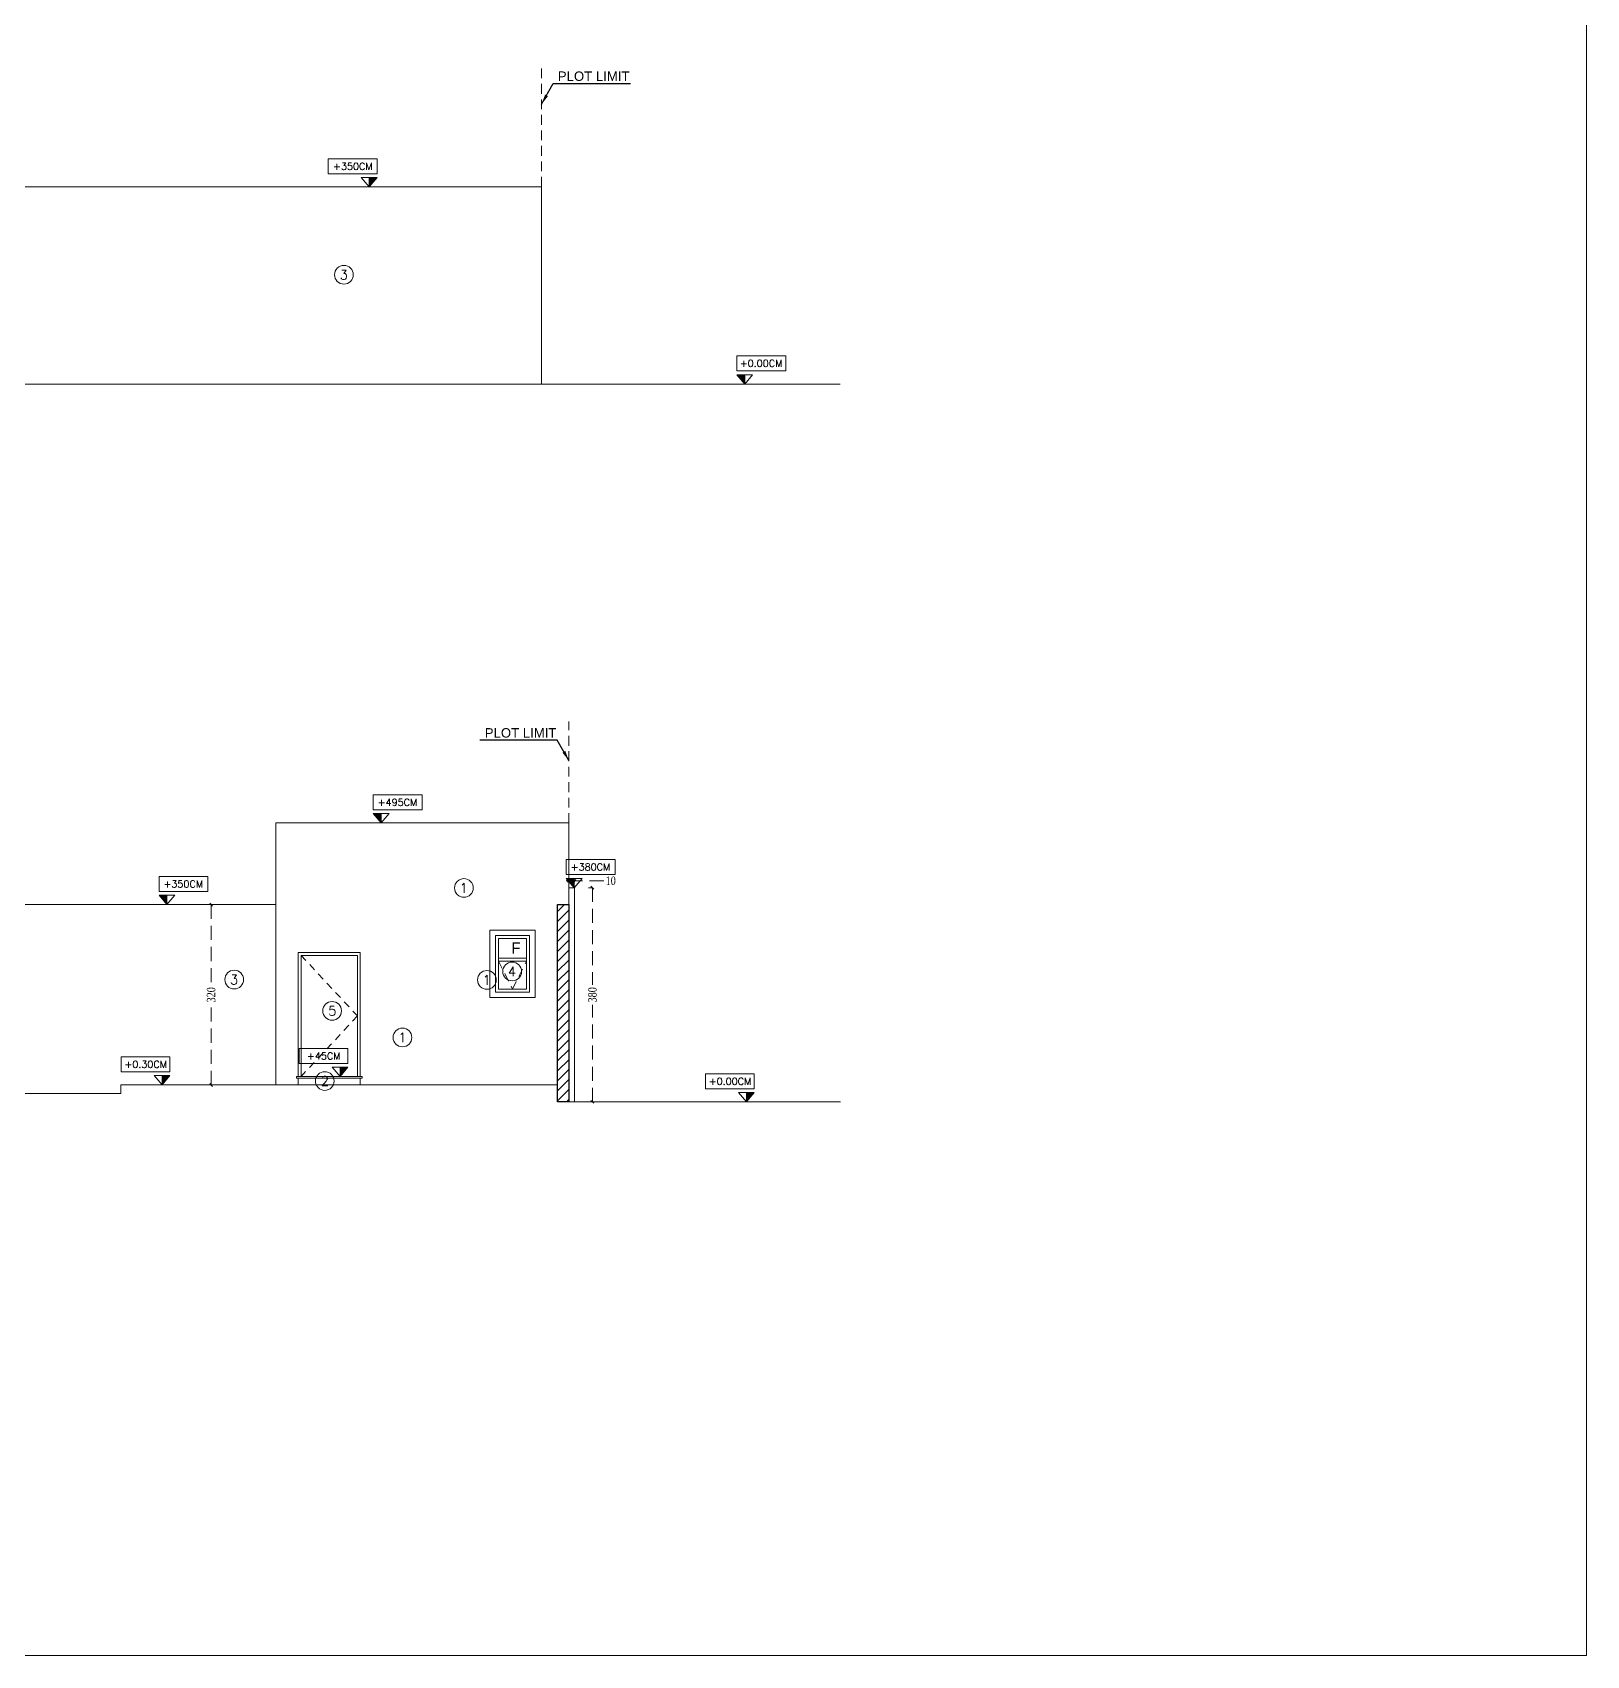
# Model space of a CAD drawing. Header units: inches. Extents: x -114 to 635, y -137 to 57.
# Drawn here: x 241.88 to 269.45, y -113.41 to -84.61 of the extents above; entities that cross this region are included whole.
import ezdxf
from ezdxf.enums import TextEntityAlignment as Align

# ---------------------------------------------------------------- set-up
doc = ezdxf.new("R2010")
doc.units = ezdxf.units.IN
doc.header["$MEASUREMENT"] = 0
doc.header["$PDMODE"] = 98
for name, pattern in [('ABOOD', [0.375, 0.25, -0.125]), ('DASHED', [0.75, 0.5, -0.25]), ('DASHED2', [0.375, 0.25, -0.125]), ('HIDDEN', [0.375, 0.25, -0.125]), ('HIDDEN2', [0.1875, 0.125, -0.0625])]:
    doc.linetypes.add(name, pattern=pattern)
doc.layers.get('0').update_dxf_attribs({"lineweight": 5})
doc.layers.get('Defpoints').update_dxf_attribs({"lineweight": 5})
for name, color, linetype, lineweight in [('A-ARROW', 1, 'Continuous', 5), ('A-ELEV MOULDING', 15, 'Continuous', 5), ('A-ELEV WINDOW', 150, 'Continuous', 0), ('A-FIN TAG', 1, 'Continuous', 9), ('A-FLOOR LINE', 5, 'Continuous', 20), ('A-HATCH SEC', 8, 'Continuous', 5), ('A-LEVEL TEXT', 3, 'Continuous', 5), ('A-PLOT LIMIT', 1, 'Continuous', 0), ('A-REFLECT UP', 8, 'HIDDEN', 0), ('BORDER A2', 7, 'Continuous', 50), ('DETAILS DIMENSION', 15, 'Continuous', 5), ('DIM.', 1, 'Continuous', 5), ('DOOR', 1, 'Continuous', 5), ('ELEVATION 02', 3, 'Continuous', 18), ('LEVEL SYMBOL', 8, 'Continuous', 5), ('LEVELS', 251, 'Continuous', 5), ('STAIR', 1, 'Continuous', 5), ('WALL PROPOSED', 7, 'Continuous', 30)]:
    doc.layers.add(name, color=color, linetype=linetype, lineweight=lineweight)
doc.layers.add('A-FINISHING TEXT', color=3, linetype='Continuous')
doc.styles.add('Arial', font='arial.ttf')
doc.styles.add('COMP', font='complex_.ttf')
doc.styles.add('MAIN', font='')
doc.styles.add('ROMANS', font='romans.shx', dxfattribs={"width": 0.7})
doc.styles.add('ST', font='times.ttf', dxfattribs={"width": 0.8})
doc.styles.get("Standard").update_dxf_attribs({"font": 'arial.ttf'})
doc.styles.add('TEXTN', font='arial.ttf', dxfattribs={"height": 0.2})
doc.styles.add('TEXTS', font='arial.ttf', dxfattribs={"width": 0.8})
doc.styles.get('MAIN').set_extended_font_data('Shonar Bangla')
doc.dimstyles.new('RASH PLAN', dxfattribs={"dimtxt": 0.15, "dimasz": 0.05, "dimexe": 0, "dimexo": 0.1, "dimgap": 0.05, "dimtad": 0, "dimdec": 0, "dimlfac": 100, "dimzin": 0, "dimdsep": 46, "dimtxsty": 'ST', "dimblk": 'OBLIQUE', "dimcen": 0.09, "dimclrd": 200, "dimclre": 6, "dimclrt": 1, "dimadec": 0, "dimazin": 0, "dimtfac": 1, "dimtdec": 0, "dimtmove": 1, "dimatfit": 3, "dimldrblk": 'OBLIQUE', "dimfxl": 0, "dimtolj": 1, "dimtzin": 0, "dimlwd": -1, "dimlwe": -1, "dimarcsym": 0})
doc.dimstyles.get("Standard").update_dxf_attribs({"dimtxt": 0.18, "dimasz": 0.18, "dimexe": 0.18, "dimexo": 0.0625, "dimgap": 0.09, "dimtad": 0, "dimtih": 1, "dimtoh": 1, "dimdec": 4, "dimzin": 0, "dimdsep": 46, "dimtxsty": 'Standard', "dimcen": 0.09, "dimadec": 0, "dimazin": 0, "dimtfac": 1, "dimtdec": 4, "dimtofl": 0, "dimtmove": 0, "dimatfit": 3, "dimfxl": 1, "dimtolj": 1, "dimtzin": 0, "dimarcsym": 0})

# ---------------------------------------------------------------- blocks, each defined once
blk = doc.blocks.new('TAG-ELE-LVL')
at = {"layer": 'LEVEL SYMBOL'}
for p, q in [((-0.2097749077938715, 0.3499999999999659), (-0.2097749077943263, 0.7499999999999432)), ((-0.2097749077943263, 0.7499999999999432), (1.090225092205398, 0.7499999999999432)), ((1.090225092205854, 0.3499999999999091), (1.090225092205398, 0.7499999999999432)), ((-0.2097749077938715, 0.3499999999999659), (1.090225092205854, 0.3499999999999091)), ((0, 0), (4.547e-13, 0.2500000000001137))]:
    blk.add_line(p, q, dxfattribs=at)
blk.add_lwpolyline([(0, 0), (0.2097749077943263, 0.2500000000001137), (-0.2097749077938715, 0.2500000000000568)], close=True, dxfattribs=at)
blk.add_solid([(-0.2097749077938715, 0.2500000000000568), (0, 0), (4.547e-13, 0.2500000000001137)], dxfattribs=at)
at = {"layer": 'LEVEL SYMBOL', "style": 'TEXTN', "width": 0.7499999972715159}
blk.add_attdef('-', (0.3613475380338968, 0.0699743482624058), '', height=0.175, dxfattribs=at)
at = {"layer": 'LEVELS', "color": 1, "style": 'TEXTS', "width": 0.7499999972715159}
blk.add_attdef('FLOOR-NAME', text='', height=0.2500000000509317, dxfattribs=at).set_placement((-0.2097749077943263, 0.7999999999999547), align=Align.BOTTOM_LEFT)
blk.add_attdef('LVL', text='', height=0.2250000000458385, dxfattribs=at).set_placement((0.4402250922057648, 0.5499999999999547), align=Align.MIDDLE_CENTER)
blk = doc.blocks.new('_Oblique')
at = {"color": 0, "lineweight": -2}
blk.add_line((-0.5, -0.5), (0.5, 0.5), dxfattribs=at)
blk = doc.blocks.new('*D794')
at = {"layer": 'Defpoints', "color": 0, "transparency": 16777216}
for p in [(251.6494436235925, -99.79064973488155), (251.8168003350551, -99.79064973488155), (251.5002716893132, -103.5906497348815)]:
    blk.add_point(p, dxfattribs=at)
at = {"layer": 'DIM.', "color": 6, "transparency": 16777216}
for p, q in [((251.7494436235925, -99.79064973488155), (251.8168003350551, -99.79064973488155)), ((251.6002716893132, -103.5906497348815), (251.8168003350551, -103.5906497348815))]:
    blk.add_line(p, q, dxfattribs=at)
at = {"layer": 'DIM.', "color": 200, "linetype": 'DASHED2', "transparency": 16777216}
for p, q in [((251.8168003350551, -99.79064973488155), (251.8168003350551, -101.5145069807359)), ((251.8168003350551, -103.5906497348815), (251.8168003350551, -101.8667924890271))]:
    blk.add_line(p, q, dxfattribs=at)
at = {"layer": 'DIM.', "color": 200, "transparency": 16777216, "xscale": 0.05, "yscale": 0.05, "zscale": 0.05}
for p, rotation in [((251.8168003350551, -99.79064973488155), 90), ((251.8168003350551, -103.5906497348815), 270)]:
    blk.add_blockref('_Oblique', p, dxfattribs=dict(at, rotation=rotation))
at = {"layer": 'DIM.', "color": 1, "transparency": 16777216, "insert": (251.8168003350551, -101.6906497348815), "char_height": 0.15, "attachment_point": 5, "rotation": 90, "style": 'ST'}
blk.add_mtext('\\A1;380', dxfattribs=at)
blk = doc.blocks.new('*D792')
at = {"layer": 'Defpoints', "color": 0, "transparency": 16777216}
for p in [(251.4002718096994, -99.79064973488144), (251.5002716893131, -99.6673632195965), (251.5002716893131, -99.79064973488144)]:
    blk.add_point(p, dxfattribs=at)
at = {"layer": 'DIM.', "color": 200, "linetype": 'DASHED2', "transparency": 16777216}
for p, q in [((251.4002718096994, -99.6673632195965), (251.3502718096994, -99.6673632195965)), ((251.4002718096994, -99.6673632195965), (251.5002716893131, -99.6673632195965)), ((251.4002718096994, -99.6673632195965), (251.5002716893131, -99.6673632195965)), ((251.5002716893131, -99.6673632195965), (251.5502716893131, -99.6673632195965)), ((252.0173485583379, -99.6673632195965), (251.5002716893131, -99.6673632195965))]:
    blk.add_line(p, q, dxfattribs=at)
at = {"layer": 'DIM.', "color": 6, "transparency": 16777216}
for p, q in [((251.4002718096994, -99.69064973488145), (251.4002718096994, -99.6673632195965)), ((251.5002716893131, -99.69064973488145), (251.5002716893131, -99.6673632195965))]:
    blk.add_line(p, q, dxfattribs=at)
at = {"layer": 'DIM.', "color": 200, "transparency": 16777216, "xscale": 0.05, "yscale": 0.05, "zscale": 0.05}
blk.add_blockref('_Oblique', (251.4002718096994, -99.6673632195965), dxfattribs=at)
at = {"layer": 'DIM.', "color": 200, "transparency": 16777216, "xscale": 0.05, "yscale": 0.05, "zscale": 0.05, "rotation": 180}
blk.add_blockref('_Oblique', (251.5002716893131, -99.6673632195965), dxfattribs=at)
at = {"layer": 'DIM.', "color": 1, "transparency": 16777216, "insert": (252.1424026318779, -99.6673632195965), "char_height": 0.15, "attachment_point": 5, "style": 'ST'}
blk.add_mtext('\\A1;10', dxfattribs=at)
blk = doc.blocks.new('FINISHING TAG')
at = {"color": 1}
blk.add_circle((0, 0), 294.912, dxfattribs=at)
at = {"color": 3, "style": 'COMP'}
blk.add_attdef('0', text='', height=250, dxfattribs=at).set_placement((3.529458442256629, -1.752824859330149), align=Align.MIDDLE)
blk = doc.blocks.new('*D1007')
at = {"layer": 'Defpoints', "color": 0, "transparency": 16777216}
for p in [(245.0534961524486, -100.0906497349369), (245.0824655665252, -100.0906497349369), (245.0824655665192, -103.2906497348815)]:
    blk.add_point(p, dxfattribs=at)
at = {"layer": 'DETAILS DIMENSION', "color": 6, "transparency": 16777216}
for p, q in [((244.9824655665252, -100.0906497349369), (245.0534961524486, -100.0906497349369)), ((244.9824655665192, -103.2906497348815), (245.0534961524486, -103.2906497348815))]:
    blk.add_line(p, q, dxfattribs=at)
at = {"layer": 'DETAILS DIMENSION', "color": 200, "linetype": 'DASHED2', "transparency": 16777216}
for p, q in [((245.0534961524486, -100.0906497349369), (245.0534961524486, -101.5145069807635)), ((245.0534961524486, -103.2906497348815), (245.0534961524486, -101.8667924890548))]:
    blk.add_line(p, q, dxfattribs=at)
at = {"layer": 'DETAILS DIMENSION', "color": 200, "transparency": 16777216, "xscale": 0.05, "yscale": 0.05, "zscale": 0.05}
for p, rotation in [((245.0534961524486, -100.0906497349369), 90), ((245.0534961524486, -103.2906497348815), 270)]:
    blk.add_blockref('_Oblique', p, dxfattribs=dict(at, rotation=rotation))
at = {"layer": 'DETAILS DIMENSION', "color": 1, "transparency": 16777216, "insert": (245.0534961524485, -101.6906497349092), "char_height": 0.15, "attachment_point": 5, "rotation": 90, "style": 'ST'}
blk.add_mtext('\\A1;320', dxfattribs=at)

msp = doc.modelspace()

# ---------------------------------------------------------------- hatches: boundary and pattern name
at = {"layer": 'A-HATCH SEC', "transparency": 33554687}
h = msp.add_hatch(dxfattribs=at)
h.set_pattern_fill('ANSI31', color=256)
h.set_pattern_definition([(45, (210.113099751865, -42.30528756645415), (-0.08838834764831845, 0.08838834764831845), [])])
h.paths.add_polyline_path([(251.4002718096994, -103.5906497348814), (251.2002718096994, -103.5906497348814), (251.2002718096994, -100.0906497348815), (251.4002718096994, -100.0906497348815)])

# ---------------------------------------------------------------- linework, layer by layer
at = {"layer": 'A-ELEV MOULDING'}
msp.add_lwpolyline([(250.8002718096995, -100.5406497348826), (250.0002718096988, -100.5406497348826), (250.0002718096988, -101.7406497348826), (250.8002718096993, -101.7406497348826)], close=True, dxfattribs=at)
msp.add_lwpolyline([(250.100271809699, -100.6406497348826), (250.100271809699, -101.6406497348826), (250.7002718096992, -101.6406497348826), (250.7002718096992, -100.6406497348826), (250.100271809699, -100.6406497348826)], dxfattribs=at)
at = {"layer": 'A-ELEV WINDOW'}
for p, q in [((250.1502718096987, -100.6906497348826), (250.1502718096987, -101.5906497348827)), ((250.1502718096987, -100.6906497348826), (250.6502718096994, -100.6906497348827)), ((250.1502718096987, -101.5906497348827), (250.6502718096994, -101.5906497348825))]:
    msp.add_line(p, q, dxfattribs=at)
for points in [[(250.6502718096994, -100.6906497348827), (250.6502718096995, -101.5906497348825)], [(250.1502718096987, -101.0406497348825), (250.6502718096994, -101.0406497348825)], [(250.1502718096987, -101.0906497348825), (250.6502718096994, -101.0906497348825)]]:
    msp.add_lwpolyline(points, dxfattribs=at)
at = {"layer": 'A-FLOOR LINE'}
for p, q in [((256.2137166508026, -90.85327327599262), (210.0972927938689, -90.85327327599262)), ((243.4502718096995, -103.4406497348814), (243.4502718096994, -103.2906497348814)), ((243.4502718096994, -103.2906497348814), (251.2002718096994, -103.2906497348814)), ((215.6002718096995, -103.4406497348814), (243.4502718096994, -103.4406497348814)), ((251.2002718096994, -103.5906497348814), (256.2178065863667, -103.5906497348814))]:
    msp.add_line(p, q, dxfattribs=at)
at = {"layer": 'A-PLOT LIMIT', "linetype": 'ABOOD', "ltscale": 0.7}
for p, q in [((250.9148275705361, -87.35327327599268), (250.9148275705361, -85.19232628186387)), ((250.9148275705361, -87.35327327599268), (250.9148275705361, -85.19232628186387)), ((251.4002718096994, -98.6446885318515), (251.4002718096994, -96.84029588020371)), ((251.4002718096994, -98.6446885318515), (251.4002718096994, -96.84029588020371)), ((251.4002718096994, -98.6446885318515), (251.4002718096994, -96.84029588020371))]:
    msp.add_line(p, q, dxfattribs=at)
at = {"layer": 'A-REFLECT UP', "linetype": 'DASHED', "ltscale": 0.3}
msp.add_lwpolyline([(250.1502718096987, -101.0906497348825), (250.400271809699, -101.5906497348826), (250.6502718096994, -101.0906497348825)], dxfattribs=at)
at = {"layer": 'BORDER A2', "lineweight": 5}
msp.add_lwpolyline([(199.1530971960336, -113.4145161599681), (269.4530971960336, -113.4145161599681), (269.4530971960336, -55.81451615996809), (199.1530971960336, -55.81451615996809)], close=True, dxfattribs=at)
at = {"layer": 'DOOR'}
for points in [[(247.6987088431243, -103.1406497348814), (247.6987088431243, -100.9406497348814), (246.5987088431243, -100.9406497348814), (246.5987088431243, -103.1406497348814)], [(247.6487088431243, -103.1406497348814), (247.6487088431243, -100.9906497348814), (246.6487088431243, -100.9906497348814), (246.6487088431243, -103.1406497348814)]]:
    msp.add_lwpolyline(points, dxfattribs=at)
at = {"layer": 'DOOR', "linetype": 'HIDDEN2'}
msp.add_lwpolyline([(246.6487088431243, -100.9906497348814), (247.6487088431243, -102.0656497348814), (246.6487088431243, -103.1406497348814)], dxfattribs=at)
at = {"layer": 'ELEVATION 02'}
for p, q in [((250.9148275705361, -87.35327327599268), (250.9148275705361, -90.85327327599262)), ((246.2002718096994, -98.64064973488144), (246.2002718096994, -103.2906497348814)), ((251.4002718096994, -100.0906497348815), (251.4002718096994, -98.64064973488144)), ((251.4002718096994, -99.79064973488143), (251.5002716893131, -99.79064973488144)), ((251.5002716893131, -99.79064973488144), (251.5002716893131, -103.5906497348814))]:
    msp.add_line(p, q, dxfattribs=at)
for points in [[(220.1149109304963, -87.35327327599268), (250.9148275705361, -87.35327327599268)], [(251.4002718096994, -98.64064973488144), (246.2001884497392, -98.64064973488144)], [(246.2002718096994, -100.090649734939), (215.6002718096995, -100.0906497348815)]]:
    msp.add_lwpolyline(points, dxfattribs=at)
at = {"layer": 'STAIR'}
msp.add_lwpolyline([(246.5702718096992, -103.1406497348814), (247.7302718096991, -103.1406497348814), (247.7302718096991, -103.1706497348814), (246.5702718096992, -103.1706497348814)], close=True, dxfattribs=at)
msp.add_lwpolyline([(246.6002718096991, -103.2906497348814), (246.6002718096991, -103.1706497348814), (247.7002718096991, -103.1706497348814), (247.7002718096991, -103.2906497348814)], dxfattribs=at)
at = {"layer": 'WALL PROPOSED'}
msp.add_lwpolyline([(251.4002718096994, -103.5906497348814), (251.2002718096994, -103.5906497348814), (251.2002718096994, -100.0906497348815), (251.4002718096994, -100.0906497348815)], close=True, dxfattribs=at)

# ---------------------------------------------------------------- block references
at = {"layer": 'A-FIN TAG'}
ref = msp.add_blockref('FINISHING TAG', (247.4093889837462, -88.91326822067296), dxfattribs=dict(at, xscale=-0.0005631999999877735, yscale=0.0005631999999877735, zscale=0.0005631999999877735))
ref.add_attrib('0', '3', dxfattribs={"layer": '0', "color": 3, "height": 0.16896, "style": 'COMP'}).set_placement((247.4070036345525, -88.914452849826), align=Align.MIDDLE)
ref = msp.add_blockref('FINISHING TAG', (249.5384623846522, -99.79457180353154), dxfattribs=dict(at, xscale=-0.0005631999999877735, yscale=0.0005631999999877735, zscale=0.0005631999999877735))
ref.add_attrib('0', '1', dxfattribs={"layer": '0', "color": 3, "height": 0.16896, "style": 'COMP'}).set_placement((249.5360770354585, -99.79575643268458), align=Align.MIDDLE)
ref = msp.add_blockref('FINISHING TAG', (245.463160447808, -101.4203868664308), dxfattribs=dict(at, xscale=-0.0005631999999877735, yscale=0.0005631999999877735, zscale=0.0005631999999877735))
ref.add_attrib('0', '3', dxfattribs={"layer": '0', "color": 3, "height": 0.16896, "style": 'COMP'}).set_placement((245.4607750986143, -101.4215714955839), align=Align.MIDDLE)
ref = msp.add_blockref('FINISHING TAG', (249.9462998716639, -101.4265160529924), dxfattribs=dict(at, xscale=-0.0005631999999877735, yscale=0.0005631999999877735, zscale=0.0005631999999877735))
ref.add_attrib('0', '1', dxfattribs={"layer": '0', "color": 3, "height": 0.16896, "style": 'COMP'}).set_placement((249.9439145224702, -101.4277006821454), align=Align.MIDDLE)
ref = msp.add_blockref('FINISHING TAG', (250.3938559356688, -101.2764742270579, -4.398618260850421e-09), dxfattribs=dict(at, xscale=-0.0005631999999877735, yscale=0.0005631999999877735, zscale=0.0005631999999877735))
ref.add_attrib('0', '4', dxfattribs={"layer": '0', "color": 3, "height": 0.16896, "style": 'COMP'}).set_placement((250.3914705864751, -101.2776588562109, -4.398618260850421e-09), align=Align.MIDDLE)
ref = msp.add_blockref('FINISHING TAG', (247.1996702256587, -101.9749121218293), dxfattribs=dict(at, xscale=-0.0005631999999877735, yscale=0.0005631999999877735, zscale=0.0005631999999877735, rotation=180))
ref.add_attrib('0', '5', dxfattribs={"layer": '0', "color": 3, "height": 0.16896, "style": 'COMP'}).set_placement((247.2020555748524, -101.9737274926763), align=Align.MIDDLE)
ref = msp.add_blockref('FINISHING TAG', (248.4478915006763, -102.4470959409153), dxfattribs=dict(at, xscale=-0.0005631999999877735, yscale=0.0005631999999877735, zscale=0.0005631999999877735))
ref.add_attrib('0', '1', dxfattribs={"layer": '0', "color": 3, "height": 0.16896, "style": 'COMP'}).set_placement((248.4455061514826, -102.4482805700684), align=Align.MIDDLE)
ref = msp.add_blockref('FINISHING TAG', (247.0693864115318, -103.2205608285998), dxfattribs=dict(at, xscale=-0.0005631999999877735, yscale=0.0005631999999877735, zscale=0.0005631999999877735, rotation=180))
ref.add_attrib('0', '2', dxfattribs={"layer": '0', "color": 3, "height": 0.16896, "style": 'COMP'}).set_placement((247.0717717607255, -103.2193761994467), align=Align.MIDDLE)
at = {"layer": 'LEVEL SYMBOL'}
ref = msp.add_blockref('TAG-ELE-LVL', (247.8569506170566, -87.35431597904338), dxfattribs=dict(at, xscale=-0.6652799999999388, yscale=0.6652799999999388, zscale=0.6652799999999388))
ref.add_attrib('LVL', '+350CM', dxfattribs={"layer": 'A-LEVEL TEXT', "height": 0.125, "style": 'ROMANS'}).set_placement((247.5672174398806, -86.98841197904974), align=Align.MIDDLE_CENTER)
ref = msp.add_blockref('TAG-ELE-LVL', (254.5204701957962, -90.85327597907067, -1.340165748772447e-07), dxfattribs=dict(at, xscale=0.6652799999999388, yscale=0.6652799999999388, zscale=0.6652799999999388))
ref.add_attrib('LVL', '+0.00CM', dxfattribs={"layer": 'A-LEVEL TEXT', "height": 0.125, "style": 'ROMANS'}).set_placement((254.810203372972, -90.48737197907704, -1.340165748772447e-07), align=Align.MIDDLE_CENTER)
ref = msp.add_blockref('TAG-ELE-LVL', (248.0695035384745, -98.64064973488144), dxfattribs=dict(at, xscale=0.6652799999999388, yscale=0.6652799999999388, zscale=0.6652799999999388))
ref.add_attrib('LVL', '+495CM', dxfattribs={"layer": 'A-LEVEL TEXT', "height": 0.125, "style": 'ROMANS'}).set_placement((248.3592367156506, -98.2747457348878), align=Align.MIDDLE_CENTER)
ref = msp.add_blockref('TAG-ELE-LVL', (251.4933291673866, -99.79064973488144), dxfattribs=dict(at, xscale=0.6652799999999388, yscale=0.6652799999999388, zscale=0.6652799999999388))
ref.add_attrib('LVL', '+380CM', dxfattribs={"layer": 'A-LEVEL TEXT', "height": 0.125, "style": 'ROMANS'}).set_placement((251.7830623445626, -99.42474573488781), align=Align.MIDDLE_CENTER)
ref = msp.add_blockref('TAG-ELE-LVL', (244.2700376860117, -100.0906497348815), dxfattribs=dict(at, xscale=0.6652799999999388, yscale=0.6652799999999388, zscale=0.6652799999999388))
ref.add_attrib('LVL', '+350CM', dxfattribs={"layer": 'A-LEVEL TEXT', "height": 0.125, "style": 'ROMANS'}).set_placement((244.5597708631877, -99.72474573488782), align=Align.MIDDLE_CENTER)
ref = msp.add_blockref('TAG-ELE-LVL', (244.1831821574018, -103.2906497348814), dxfattribs=dict(at, xscale=-0.6652799999999388, yscale=0.6652799999999388, zscale=0.6652799999999388))
ref.add_attrib('LVL', '+0.30CM', dxfattribs={"layer": 'A-LEVEL TEXT', "height": 0.125, "style": 'ROMANS'}).set_placement((243.8934489802259, -102.9247457348878), align=Align.MIDDLE_CENTER)
ref = msp.add_blockref('TAG-ELE-LVL', (247.3405205043877, -103.1405603513917), dxfattribs=dict(at, xscale=-0.6652799999999388, yscale=0.6652799999999388, zscale=0.6652799999999388))
ref.add_attrib('LVL', '+45CM', dxfattribs={"layer": 'A-LEVEL TEXT', "height": 0.125, "style": 'ROMANS'}).set_placement((247.0507873272117, -102.774656351398), align=Align.MIDDLE_CENTER)
ref = msp.add_blockref('TAG-ELE-LVL', (254.5489876592087, -103.5906524379594, -1.340165748772447e-07), dxfattribs=dict(at, xscale=-0.6652799999999388, yscale=0.6652799999999388, zscale=0.6652799999999388))
ref.add_attrib('LVL', '+0.00CM', dxfattribs={"layer": 'A-LEVEL TEXT', "height": 0.125, "style": 'ROMANS'}).set_placement((254.2592544820328, -103.2247484379658, -1.340165748772447e-07), align=Align.MIDDLE_CENTER)

# ---------------------------------------------------------------- texts
at = {"layer": 'A-FINISHING TEXT', "style": 'MAIN'}
msp.add_text('F', height=0.2, dxfattribs=at).set_placement((250.3803127064565, -100.9603276954917, -3.721139647098844e-09))
at = {"layer": 'A-LEVEL TEXT', "style": 'Arial'}
for p in [(251.2037526680028, -85.47393515804242), (249.9078649169388, -97.12614714347023), (249.9078649169388, -97.12614714347023)]:
    msp.add_text('PLOT LIMIT', height=0.1672143195867648, dxfattribs=at).set_placement(p)

# ---------------------------------------------------------------- dimensions: what is measured, and where the dimension line sits
at = {"layer": 'DETAILS DIMENSION'}
dim = msp.add_linear_dim(base=(245.0534961524486, -100.0906497349369), p1=(245.0824655665191, -103.2906497348814), p2=(245.0824655665251, -100.0906497349369), angle=90, dimstyle='RASH PLAN', dxfattribs=at)
dim.commit()
dim.dimension.update_dxf_attribs({"geometry": '*D1007', "text_midpoint": (245.0534961524485, -101.6906497349092)})
at = {"layer": 'DIM.'}
dim = msp.add_linear_dim(base=(251.5002716893131, -99.6673632195965), p1=(251.4002718096994, -99.79064973488144), p2=(251.5002716893131, -99.79064973488144), angle=180, dimstyle='RASH PLAN', dxfattribs=at)
dim.commit()
dim.dimension.update_dxf_attribs({"geometry": '*D792', "text_midpoint": (252.1424026318779, -99.66857829714752), "dimtype": 160})
dim = msp.add_linear_dim(base=(251.8168003350551, -99.79064973488155), p1=(251.5002716893131, -103.5906497348814), p2=(251.6494436235924, -99.7906497348815), angle=90, dimstyle='RASH PLAN', dxfattribs=at)
dim.commit()
dim.dimension.update_dxf_attribs({"geometry": '*D794', "text_midpoint": (251.8168003350551, -101.6906497348815)})

# ---------------------------------------------------------------- leaders
at = {"layer": 'A-ARROW'}
for points in [[(250.91479281692, -85.88663145214946, 4.468201508789349e-08), (251.1231664766308, -85.52274586114152, 4.468201508789349e-08), (252.4951514998723, -85.52274586114152, 4.468201508789349e-08)], [(251.4003065633155, -97.5346010504893, 4.468201508789349e-08), (251.1919329036047, -97.17071545948136, 4.468201508789349e-08), (249.8199478803632, -97.17071545948136, 4.468201508789349e-08)], [(251.4003065633155, -97.5346010504893, 4.468201508789349e-08), (251.1919329036047, -97.17071545948136, 4.468201508789349e-08), (249.8199478803632, -97.17071545948136, 4.468201508789349e-08)]]:
    msp.add_leader(points, dimstyle='Standard', override={"dimgap": 0.09, "dimtad": 0, "dimclrd": 256}, dxfattribs=at)

doc.saveas('drawing.dxf')
